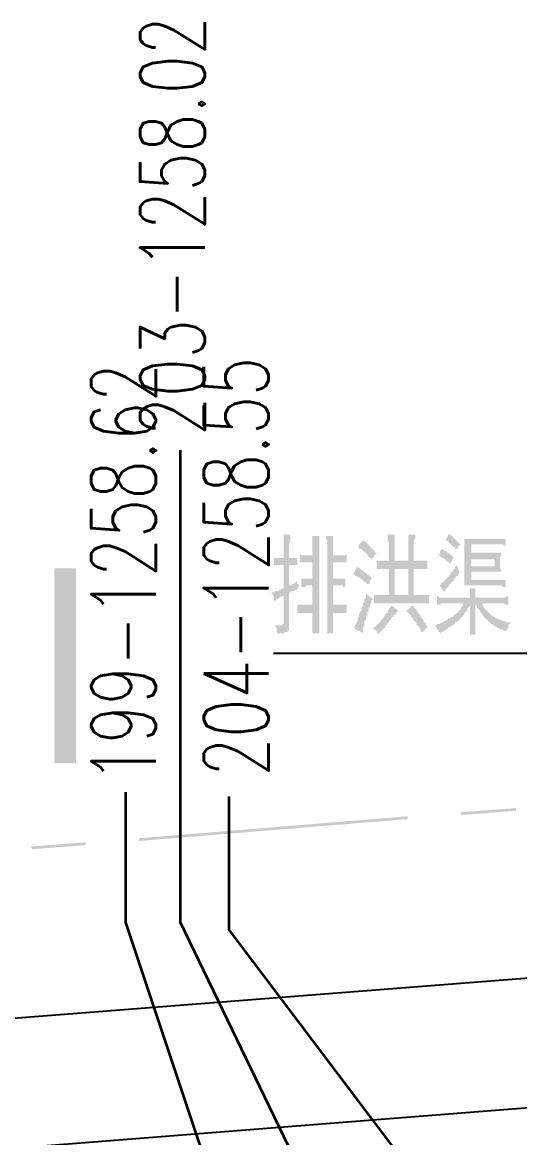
# Model space of a CAD drawing. Header units: millimetres. Extents: x 6156 to 7119, y 3162 to 3647.
# Drawn here: x 6738.4 to 6761.4, y 3556.2 to 3607.9 of the extents above; entities that cross this region are included whole.
import ezdxf
from ezdxf.enums import TextEntityAlignment as Align

# ---------------------------------------------------------------- set-up
doc = ezdxf.new("R2010")
doc.units = ezdxf.units.MM
doc.layers.add('图层1', color=7, linetype='Continuous')
doc.layers.add('点图2', color=30, linetype='Continuous', lineweight=5)
doc.layers.add('线段', color=130, linetype='Continuous', lineweight=35)
doc.styles.add('HBtxt', font='txt', dxfattribs={"width": 0.7, "bigfont": 'HZTXT'})

msp = doc.modelspace()

# ---------------------------------------------------------------- hatches: boundary and pattern name
at = {"layer": '图层1', "transparency": 33554559}
h = msp.add_hatch(color=256, dxfattribs=at)
h.paths.add_polyline_path([(6749.89, 3581.504), (6749.954, 3581.504), (6750.017, 3581.504), (6750.017, 3581.504), (6750.081, 3581.567), (6750.081, 3581.567), (6750.144, 3581.567), (6750.144, 3581.567), (6750.208, 3581.567), (6750.271, 3581.63), (6750.271, 3581.63), (6750.335, 3581.63), (6750.335, 3581.63), (6750.398, 3581.694), (6750.398, 3581.694), (6750.462, 3581.694), (6750.462, 3581.694), (6750.462, 3582.773), (6750.335, 3582.773), (6750.335, 3582.773), (6750.271, 3582.773), (6750.208, 3582.773), (6750.208, 3582.773), (6750.144, 3582.773), (6750.144, 3582.773), (6750.081, 3582.773), (6750.017, 3582.773), (6750.017, 3582.773), (6750.017, 3582.773), (6750.017, 3583.091), (6750.017, 3583.091), (6750.081, 3583.091), (6750.081, 3583.091), (6750.144, 3583.091), (6750.144, 3583.091), (6750.208, 3583.091), (6750.271, 3583.091), (6750.271, 3583.091), (6750.335, 3583.091), (6750.335, 3583.091), (6750.462, 3583.091), (6750.462, 3583.599), (6750.462, 3583.662), (6750.462, 3583.726), (6750.462, 3583.789), (6750.462, 3583.789), (6750.462, 3583.853), (6750.462, 3583.916), (6750.462, 3583.98), (6750.462, 3584.043), (6750.462, 3584.043), (6750.462, 3584.107), (6750.462, 3584.17), (6750.779, 3584.17), (6750.779, 3584.107), (6750.779, 3584.043), (6750.779, 3583.98), (6750.779, 3583.98), (6750.779, 3583.916), (6750.779, 3583.853), (6750.716, 3583.789), (6750.716, 3583.789), (6750.716, 3583.726), (6750.716, 3583.662), (6750.716, 3583.599), (6750.716, 3583.091), (6750.779, 3583.091), (6750.843, 3583.091), (6750.906, 3583.091), (6750.906, 3583.091), (6750.97, 3583.091), (6751.033, 3583.091), (6751.033, 3583.091), (6751.097, 3583.091), (6751.097, 3583.091), (6751.097, 3583.091), (6751.097, 3583.091), (6751.097, 3582.773), (6751.097, 3582.773), (6751.033, 3582.773), (6750.97, 3582.773), (6750.97, 3582.773), (6750.906, 3582.773), (6750.906, 3582.773), (6750.843, 3582.773), (6750.779, 3582.773), (6750.779, 3582.773), (6750.779, 3582.773), (6750.716, 3582.773), (6750.716, 3581.821), (6750.779, 3581.821), (6750.843, 3581.821), (6750.843, 3581.884), (6750.906, 3581.884), (6750.906, 3581.884), (6750.97, 3581.948), (6750.97, 3581.948), (6751.033, 3581.948), (6751.033, 3582.011), (6751.097, 3582.011), (6751.097, 3582.011), (6751.097, 3582.011), (6751.097, 3581.948), (6751.097, 3581.884), (6751.16, 3581.884), (6751.16, 3581.821), (6751.16, 3581.757), (6751.16, 3581.694), (6751.16, 3581.694), (6751.16, 3581.694), (6751.097, 3581.694), (6751.097, 3581.63), (6751.033, 3581.63), (6751.033, 3581.63), (6750.97, 3581.63), (6750.97, 3581.567), (6750.906, 3581.567), (6750.906, 3581.567), (6750.843, 3581.567), (6750.779, 3581.504), (6750.779, 3581.504), (6750.716, 3581.504), (6750.716, 3579.98), (6750.716, 3579.916), (6750.716, 3579.853), (6750.716, 3579.853), (6750.716, 3579.789), (6750.716, 3579.726), (6750.652, 3579.726), (6750.652, 3579.662), (6750.652, 3579.662), (6750.589, 3579.662), (6750.589, 3579.662), (6750.525, 3579.662), (6750.525, 3579.662), (6750.462, 3579.599), (6750.462, 3579.599), (6750.398, 3579.599), (6750.398, 3579.599), (6750.335, 3579.599), (6750.271, 3579.599), (6750.208, 3579.535), (6750.208, 3579.535), (6750.208, 3579.599), (6750.144, 3579.662), (6750.144, 3579.726), (6750.144, 3579.789), (6750.144, 3579.853), (6750.144, 3579.853), (6750.081, 3579.916), (6750.081, 3579.98), (6750.081, 3579.98), (6750.081, 3579.98), (6750.081, 3579.98), (6750.081, 3579.98), (6750.144, 3579.98), (6750.208, 3579.98), (6750.271, 3579.98), (6750.271, 3579.98), (6750.335, 3579.98), (6750.335, 3579.98), (6750.335, 3579.98), (6750.398, 3579.98), (6750.398, 3579.98), (6750.398, 3580.043), (6750.462, 3580.043), (6750.462, 3580.107), (6750.462, 3580.107), (6750.462, 3581.377), (6750.462, 3581.377), (6750.398, 3581.313), (6750.398, 3581.313), (6750.335, 3581.313), (6750.335, 3581.313), (6750.271, 3581.25), (6750.271, 3581.25), (6750.208, 3581.186), (6750.144, 3581.186), (6750.144, 3581.186), (6750.081, 3581.123), (6750.081, 3581.123), (6750.081, 3581.123), (6750.017, 3581.123), (6750.017, 3581.186), (6750.017, 3581.186), (6750.017, 3581.25), (6750.017, 3581.313), (6749.954, 3581.377), (6749.954, 3581.377), (6749.954, 3581.44), (6749.89, 3581.504)], flags=0)
h.paths.add_polyline_path([(6752.748, 3584.107), (6752.748, 3584.043), (6752.748, 3584.043), (6752.748, 3583.98), (6752.748, 3583.916), (6752.748, 3583.853), (6752.748, 3583.853), (6752.748, 3583.789), (6752.748, 3583.726), (6752.748, 3583.662), (6752.748, 3583.599), (6752.748, 3583.535), (6752.748, 3583.535), (6752.748, 3583.472), (6752.748, 3583.218), (6752.811, 3583.218), (6752.811, 3583.218), (6752.875, 3583.218), (6752.938, 3583.218), (6753.002, 3583.218), (6753.002, 3583.218), (6753.065, 3583.218), (6753.065, 3583.218), (6753.129, 3583.218), (6753.192, 3583.218), (6753.192, 3583.218), (6753.256, 3583.218), (6753.256, 3583.218), (6753.319, 3583.218), (6753.319, 3583.218), (6753.383, 3583.281), (6753.383, 3583.281), (6753.383, 3582.9), (6753.319, 3582.9), (6753.319, 3582.9), (6753.256, 3582.9), (6753.192, 3582.9), (6753.192, 3582.9), (6753.129, 3582.9), (6753.129, 3582.9), (6753.065, 3582.9), (6753.065, 3582.9), (6753.065, 3582.9), (6752.748, 3582.9), (6752.748, 3582.138), (6752.811, 3582.138), (6752.875, 3582.138), (6752.875, 3582.138), (6752.938, 3582.138), (6753.002, 3582.138), (6753.002, 3582.138), (6753.065, 3582.138), (6753.065, 3582.138), (6753.129, 3582.138), (6753.129, 3582.138), (6753.192, 3582.138), (6753.192, 3582.138), (6753.256, 3582.138), (6753.256, 3582.138), (6753.319, 3582.138), (6753.319, 3581.757), (6753.256, 3581.757), (6753.256, 3581.757), (6753.192, 3581.757), (6753.192, 3581.821), (6753.129, 3581.821), (6753.129, 3581.821), (6753.065, 3581.821), (6753.002, 3581.821), (6753.002, 3581.821), (6752.938, 3581.821), (6752.938, 3581.821), (6752.875, 3581.821), (6752.811, 3581.821), (6752.748, 3581.821), (6752.748, 3581.821), (6752.748, 3580.932), (6752.811, 3580.932), (6752.875, 3580.932), (6752.875, 3580.932), (6752.938, 3580.932), (6753.002, 3580.932), (6753.002, 3580.932), (6753.065, 3580.932), (6753.129, 3580.932), (6753.129, 3580.932), (6753.192, 3580.932), (6753.192, 3580.932), (6753.256, 3580.932), (6753.256, 3580.932), (6753.319, 3580.932), (6753.319, 3580.932), (6753.383, 3580.932), (6753.383, 3580.932), (6753.383, 3580.932), (6753.383, 3580.551), (6753.383, 3580.551), (6753.383, 3580.551), (6753.319, 3580.551), (6753.319, 3580.551), (6753.256, 3580.551), (6753.256, 3580.551), (6753.192, 3580.551), (6753.192, 3580.551), (6753.129, 3580.551), (6753.129, 3580.551), (6753.065, 3580.551), (6753.002, 3580.551), (6753.002, 3580.551), (6752.938, 3580.551), (6752.875, 3580.551), (6752.811, 3580.551), (6752.811, 3580.551), (6752.748, 3580.551), (6752.748, 3580.297), (6752.748, 3580.234), (6752.748, 3580.234), (6752.748, 3580.17), (6752.748, 3580.17), (6752.748, 3580.107), (6752.748, 3580.107), (6752.748, 3580.043), (6752.748, 3579.98), (6752.748, 3579.916), (6752.748, 3579.853), (6752.748, 3579.789), (6752.748, 3579.726), (6752.748, 3579.662), (6752.748, 3579.599), (6752.494, 3579.599), (6752.494, 3583.472), (6752.494, 3583.535), (6752.494, 3583.599), (6752.494, 3583.662), (6752.494, 3583.726), (6752.494, 3583.726), (6752.494, 3583.789), (6752.494, 3583.853), (6752.494, 3583.916), (6752.43, 3583.98), (6752.43, 3583.98), (6752.43, 3584.043), (6752.43, 3584.043), (6752.43, 3584.107), (6752.748, 3584.107)], flags=0)
h.paths.add_polyline_path([(6751.795, 3583.472), (6751.795, 3583.535), (6751.795, 3583.599), (6751.795, 3583.662), (6751.795, 3583.726), (6751.795, 3583.789), (6751.795, 3583.853), (6751.795, 3583.916), (6751.795, 3583.98), (6751.795, 3583.98), (6751.795, 3584.043), (6751.795, 3584.043), (6751.795, 3584.107), (6751.795, 3584.107), (6752.113, 3584.107), (6752.113, 3584.107), (6752.113, 3584.043), (6752.113, 3583.98), (6752.113, 3583.98), (6752.113, 3583.916), (6752.113, 3583.853), (6752.113, 3583.789), (6752.113, 3583.726), (6752.113, 3583.726), (6752.113, 3583.662), (6752.113, 3583.599), (6752.113, 3583.535), (6752.113, 3583.472), (6752.113, 3583.408), (6752.113, 3583.408), (6752.113, 3579.599), (6751.795, 3579.599), (6751.795, 3579.662), (6751.795, 3579.726), (6751.795, 3579.789), (6751.795, 3579.853), (6751.795, 3579.916), (6751.795, 3579.916), (6751.795, 3579.98), (6751.795, 3580.043), (6751.795, 3580.107), (6751.795, 3580.107), (6751.795, 3580.17), (6751.795, 3580.234), (6751.795, 3580.234), (6751.795, 3580.297), (6751.795, 3580.551), (6751.732, 3580.551), (6751.732, 3580.551), (6751.668, 3580.551), (6751.605, 3580.551), (6751.541, 3580.551), (6751.541, 3580.551), (6751.478, 3580.551), (6751.414, 3580.551), (6751.414, 3580.551), (6751.351, 3580.551), (6751.351, 3580.551), (6751.287, 3580.551), (6751.287, 3580.551), (6751.224, 3580.551), (6751.224, 3580.551), (6751.16, 3580.551), (6751.16, 3580.551), (6751.097, 3580.551), (6751.097, 3580.551), (6751.097, 3580.932), (6751.097, 3580.932), (6751.16, 3580.932), (6751.16, 3580.932), (6751.224, 3580.932), (6751.224, 3580.932), (6751.224, 3580.932), (6751.287, 3580.932), (6751.287, 3580.932), (6751.351, 3580.932), (6751.414, 3580.932), (6751.414, 3580.932), (6751.478, 3580.932), (6751.541, 3580.932), (6751.541, 3580.932), (6751.605, 3580.932), (6751.668, 3580.932), (6751.732, 3580.932), (6751.732, 3580.932), (6751.795, 3580.932), (6751.795, 3581.821), (6751.732, 3581.821), (6751.732, 3581.821), (6751.668, 3581.821), (6751.605, 3581.821), (6751.541, 3581.821), (6751.541, 3581.821), (6751.478, 3581.821), (6751.478, 3581.757), (6751.414, 3581.757), (6751.351, 3581.757), (6751.351, 3581.757), (6751.351, 3581.757), (6751.287, 3581.757), (6751.287, 3581.757), (6751.287, 3581.757), (6751.287, 3582.138), (6751.287, 3582.138), (6751.287, 3582.138), (6751.351, 3582.138), (6751.351, 3582.138), (6751.414, 3582.138), (6751.414, 3582.138), (6751.478, 3582.138), (6751.541, 3582.138), (6751.541, 3582.138), (6751.605, 3582.138), (6751.668, 3582.138), (6751.668, 3582.138), (6751.732, 3582.138), (6751.795, 3582.138), (6751.795, 3582.138), (6751.795, 3582.9), (6751.732, 3582.9), (6751.668, 3582.9), (6751.668, 3582.9), (6751.605, 3582.9), (6751.541, 3582.9), (6751.541, 3582.9), (6751.478, 3582.9), (6751.414, 3582.9), (6751.414, 3582.9), (6751.351, 3582.9), (6751.351, 3582.9), (6751.287, 3582.9), (6751.287, 3582.9), (6751.287, 3582.9), (6751.224, 3582.9), (6751.224, 3582.9), (6751.224, 3583.281), (6751.224, 3583.281), (6751.287, 3583.218), (6751.287, 3583.218), (6751.351, 3583.218), (6751.351, 3583.218), (6751.414, 3583.218), (6751.414, 3583.218), (6751.478, 3583.218), (6751.478, 3583.218), (6751.541, 3583.218), (6751.605, 3583.218), (6751.668, 3583.218), (6751.668, 3583.218), (6751.732, 3583.218), (6751.795, 3583.218), (6751.795, 3583.218)], flags=0)
h = msp.add_hatch(color=256, dxfattribs=at)
h.paths.add_polyline_path([(6755.351, 3583.472), (6755.351, 3583.535), (6755.351, 3583.599), (6755.351, 3583.599), (6755.351, 3583.662), (6755.351, 3583.726), (6755.351, 3583.789), (6755.351, 3583.853), (6755.288, 3583.853), (6755.288, 3583.916), (6755.288, 3583.98), (6755.288, 3584.043), (6755.288, 3584.107), (6755.288, 3584.17), (6755.605, 3584.17), (6755.605, 3584.107), (6755.605, 3584.043), (6755.605, 3583.98), (6755.605, 3583.916), (6755.605, 3583.853), (6755.605, 3583.853), (6755.605, 3583.789), (6755.605, 3583.726), (6755.605, 3583.662), (6755.605, 3583.662), (6755.605, 3583.599), (6755.605, 3583.535), (6755.605, 3583.472), (6755.605, 3582.964), (6756.24, 3582.964), (6756.24, 3583.535), (6756.24, 3583.599), (6756.24, 3583.599), (6756.24, 3583.662), (6756.24, 3583.726), (6756.24, 3583.789), (6756.24, 3583.789), (6756.24, 3583.853), (6756.24, 3583.916), (6756.24, 3583.98), (6756.24, 3584.043), (6756.24, 3584.107), (6756.24, 3584.107), (6756.24, 3584.17), (6756.558, 3584.17), (6756.558, 3584.107), (6756.558, 3584.043), (6756.558, 3583.98), (6756.494, 3583.916), (6756.494, 3583.853), (6756.494, 3583.853), (6756.494, 3583.789), (6756.494, 3583.726), (6756.494, 3583.662), (6756.494, 3583.662), (6756.494, 3583.599), (6756.494, 3583.535), (6756.494, 3583.535), (6756.494, 3582.964), (6756.558, 3582.964), (6756.621, 3582.964), (6756.621, 3582.964), (6756.685, 3582.964), (6756.748, 3582.964), (6756.748, 3582.964), (6756.812, 3582.964), (6756.875, 3582.964), (6756.875, 3582.964), (6756.939, 3582.964), (6756.939, 3582.964), (6757.002, 3582.964), (6757.002, 3582.964), (6757.066, 3582.964), (6757.066, 3582.964), (6757.129, 3582.964), (6757.129, 3582.583), (6757.066, 3582.583), (6757.002, 3582.583), (6757.002, 3582.583), (6756.939, 3582.583), (6756.939, 3582.583), (6756.875, 3582.583), (6756.875, 3582.583), (6756.812, 3582.583), (6756.748, 3582.583), (6756.748, 3582.583), (6756.685, 3582.583), (6756.685, 3582.583), (6756.621, 3582.583), (6756.558, 3582.583), (6756.558, 3582.583), (6756.494, 3582.583), (6756.494, 3581.377), (6756.558, 3581.377), (6756.621, 3581.377), (6756.685, 3581.377), (6756.685, 3581.377), (6756.748, 3581.377), (6756.812, 3581.377), (6756.812, 3581.377), (6756.875, 3581.377), (6756.875, 3581.377), (6756.939, 3581.377), (6757.002, 3581.377), (6757.002, 3581.377), (6757.066, 3581.377), (6757.066, 3581.377), (6757.129, 3581.377), (6757.129, 3581.377), (6757.193, 3581.377), (6757.193, 3581.377), (6757.193, 3581.377), (6757.193, 3580.996), (6757.129, 3580.996), (6757.066, 3580.996), (6757.066, 3580.996), (6757.002, 3580.996), (6757.002, 3580.996), (6756.939, 3580.996), (6756.875, 3580.996), (6756.875, 3580.996), (6756.812, 3580.996), (6756.812, 3580.996), (6756.748, 3580.996), (6756.748, 3580.996), (6755.161, 3580.996), (6755.161, 3580.996), (6755.097, 3580.996), (6755.097, 3580.996), (6755.034, 3580.996), (6754.97, 3580.996), (6754.97, 3580.996), (6754.907, 3580.996), (6754.907, 3580.996), (6754.843, 3580.996), (6754.78, 3580.996), (6754.78, 3580.996), (6754.716, 3580.996), (6754.716, 3580.996), (6754.653, 3580.996), (6754.653, 3581.377), (6754.716, 3581.377), (6754.716, 3581.377), (6754.78, 3581.377), (6754.78, 3581.377), (6754.843, 3581.377), (6754.843, 3581.377), (6754.907, 3581.377), (6754.97, 3581.377), (6754.97, 3581.377), (6755.034, 3581.377), (6755.034, 3581.377), (6755.097, 3581.377), (6755.161, 3581.377), (6755.161, 3581.377), (6755.224, 3581.377), (6755.288, 3581.377), (6755.288, 3581.377), (6755.351, 3581.377), (6755.351, 3582.583), (6755.288, 3582.583), (6755.224, 3582.583), (6755.224, 3582.583), (6755.161, 3582.583), (6755.161, 3582.583), (6755.097, 3582.583), (6755.097, 3582.583), (6755.034, 3582.583), (6754.97, 3582.583), (6754.97, 3582.583), (6754.907, 3582.583), (6754.907, 3582.583), (6754.843, 3582.583), (6754.78, 3582.583), (6754.78, 3582.583), (6754.78, 3582.964), (6754.78, 3582.964), (6754.843, 3582.964), (6754.907, 3582.964), (6754.907, 3582.964), (6754.97, 3582.964), (6755.034, 3582.964), (6755.034, 3582.964), (6755.097, 3582.964), (6755.097, 3582.964), (6755.161, 3582.964), (6755.224, 3582.964), (6755.224, 3582.964), (6755.288, 3582.964), (6755.288, 3582.964), (6755.351, 3582.964)], flags=0)
h.paths.add_polyline_path([(6756.24, 3581.377), (6756.24, 3582.583), (6755.605, 3582.583), (6755.605, 3581.377)], flags=0)
h.paths.add_polyline_path([(6754.589, 3581.186), (6754.589, 3581.186), (6754.526, 3581.123), (6754.526, 3581.059), (6754.526, 3581.059), (6754.526, 3580.996), (6754.462, 3580.932), (6754.462, 3580.932), (6754.462, 3580.869), (6754.462, 3580.805), (6754.399, 3580.805), (6754.399, 3580.742), (6754.399, 3580.678), (6754.399, 3580.615), (6754.335, 3580.615), (6754.335, 3580.551), (6754.335, 3580.488), (6754.335, 3580.424), (6754.272, 3580.424), (6754.272, 3580.361), (6754.272, 3580.361), (6754.272, 3580.297), (6754.272, 3580.234), (6754.208, 3580.17), (6754.208, 3580.107), (6754.208, 3580.043), (6754.208, 3579.98), (6754.208, 3579.916), (6754.145, 3579.916), (6754.145, 3579.853), (6754.145, 3579.789), (6754.145, 3579.789), (6754.145, 3579.726), (6754.145, 3579.662), (6754.145, 3579.662), (6754.145, 3579.599), (6754.145, 3579.599), (6754.081, 3579.662), (6754.081, 3579.662), (6754.018, 3579.662), (6754.018, 3579.726), (6753.954, 3579.726), (6753.954, 3579.726), (6753.891, 3579.726), (6753.827, 3579.789), (6753.827, 3579.789), (6753.764, 3579.789), (6753.764, 3579.853), (6753.7, 3579.853), (6753.7, 3579.853), (6753.764, 3579.916), (6753.764, 3579.916), (6753.764, 3579.98), (6753.764, 3579.98), (6753.827, 3580.043), (6753.827, 3580.043), (6753.827, 3580.107), (6753.891, 3580.17), (6753.891, 3580.17), (6753.891, 3580.234), (6753.891, 3580.297), (6753.954, 3580.361), (6753.954, 3580.424), (6753.954, 3580.488), (6754.018, 3580.551), (6754.018, 3580.551), (6754.018, 3580.615), (6754.081, 3580.678), (6754.081, 3580.742), (6754.081, 3580.742), (6754.081, 3580.805), (6754.145, 3580.869), (6754.145, 3580.932), (6754.145, 3580.996), (6754.145, 3580.996), (6754.208, 3581.059), (6754.208, 3581.123), (6754.208, 3581.186), (6754.208, 3581.186), (6754.272, 3581.25), (6754.272, 3581.313), (6754.272, 3581.313), (6754.272, 3581.377), (6754.272, 3581.377), (6754.272, 3581.44), (6754.272, 3581.44), (6754.335, 3581.44), (6754.335, 3581.377), (6754.399, 3581.377), (6754.399, 3581.313), (6754.462, 3581.313), (6754.462, 3581.313), (6754.526, 3581.25), (6754.526, 3581.25), (6754.589, 3581.186), (6754.589, 3581.186)], flags=0)
h.paths.add_polyline_path([(6755.796, 3580.615), (6755.732, 3580.615), (6755.732, 3580.615), (6755.669, 3580.551), (6755.669, 3580.551), (6755.669, 3580.488), (6755.605, 3580.488), (6755.605, 3580.488), (6755.542, 3580.424), (6755.542, 3580.361), (6755.478, 3580.361), (6755.478, 3580.297), (6755.415, 3580.297), (6755.415, 3580.234), (6755.351, 3580.17), (6755.351, 3580.17), (6755.351, 3580.107), (6755.288, 3580.107), (6755.288, 3580.043), (6755.224, 3579.98), (6755.224, 3579.98), (6755.161, 3579.916), (6755.161, 3579.916), (6755.161, 3579.853), (6755.097, 3579.853), (6755.097, 3579.789), (6755.034, 3579.789), (6755.034, 3579.726), (6754.97, 3579.726), (6754.97, 3579.662), (6754.907, 3579.662), (6754.907, 3579.599), (6754.907, 3579.599), (6754.843, 3579.535), (6754.843, 3579.599), (6754.78, 3579.662), (6754.78, 3579.662), (6754.78, 3579.726), (6754.716, 3579.726), (6754.716, 3579.789), (6754.653, 3579.789), (6754.653, 3579.789), (6754.589, 3579.853), (6754.653, 3579.853), (6754.653, 3579.916), (6754.716, 3579.916), (6754.716, 3579.916), (6754.78, 3579.98), (6754.78, 3579.98), (6754.843, 3580.043), (6754.843, 3580.043), (6754.907, 3580.107), (6754.907, 3580.107), (6754.97, 3580.17), (6754.97, 3580.17), (6754.97, 3580.234), (6755.034, 3580.234), (6755.034, 3580.297), (6755.097, 3580.297), (6755.097, 3580.361), (6755.161, 3580.424), (6755.161, 3580.424), (6755.161, 3580.488), (6755.224, 3580.488), (6755.224, 3580.551), (6755.288, 3580.551), (6755.288, 3580.615), (6755.288, 3580.678), (6755.351, 3580.678), (6755.351, 3580.742), (6755.351, 3580.742), (6755.415, 3580.805), (6755.415, 3580.869), (6755.478, 3580.869), (6755.478, 3580.932), (6755.478, 3580.869), (6755.542, 3580.869), (6755.542, 3580.805), (6755.605, 3580.805), (6755.605, 3580.742), (6755.669, 3580.742), (6755.669, 3580.742), (6755.732, 3580.678), (6755.732, 3580.678), (6755.796, 3580.615)], flags=0)
h.paths.add_polyline_path([(6756.431, 3580.932), (6756.431, 3580.869), (6756.494, 3580.869), (6756.494, 3580.805), (6756.494, 3580.805), (6756.558, 3580.742), (6756.558, 3580.742), (6756.621, 3580.678), (6756.621, 3580.615), (6756.685, 3580.615), (6756.685, 3580.551), (6756.685, 3580.551), (6756.748, 3580.488), (6756.748, 3580.488), (6756.812, 3580.424), (6756.812, 3580.361), (6756.812, 3580.361), (6756.875, 3580.297), (6756.875, 3580.297), (6756.939, 3580.234), (6756.939, 3580.17), (6756.939, 3580.17), (6757.002, 3580.107), (6757.002, 3580.107), (6757.066, 3580.043), (6757.066, 3579.98), (6757.066, 3579.98), (6757.129, 3579.916), (6757.129, 3579.853), (6757.129, 3579.853), (6757.129, 3579.853), (6757.066, 3579.853), (6757.066, 3579.789), (6757.002, 3579.789), (6757.002, 3579.726), (6756.939, 3579.726), (6756.939, 3579.662), (6756.875, 3579.662), (6756.875, 3579.599), (6756.875, 3579.662), (6756.812, 3579.662), (6756.812, 3579.726), (6756.812, 3579.726), (6756.812, 3579.789), (6756.748, 3579.853), (6756.748, 3579.853), (6756.748, 3579.916), (6756.685, 3579.916), (6756.685, 3579.98), (6756.621, 3579.98), (6756.621, 3580.043), (6756.621, 3580.107), (6756.558, 3580.107), (6756.558, 3580.17), (6756.494, 3580.17), (6756.494, 3580.234), (6756.494, 3580.234), (6756.431, 3580.297), (6756.431, 3580.361), (6756.367, 3580.361), (6756.367, 3580.424), (6756.304, 3580.488), (6756.304, 3580.488), (6756.24, 3580.551), (6756.24, 3580.551), (6756.177, 3580.615), (6756.177, 3580.678), (6756.177, 3580.678), (6756.177, 3580.678), (6756.24, 3580.678), (6756.24, 3580.742), (6756.304, 3580.742), (6756.304, 3580.805), (6756.367, 3580.805), (6756.367, 3580.869), (6756.431, 3580.869), (6756.431, 3580.932)], flags=0)
h.paths.add_polyline_path([(6754.145, 3583.916), (6754.145, 3583.916), (6754.208, 3583.853), (6754.208, 3583.853), (6754.272, 3583.853), (6754.272, 3583.789), (6754.335, 3583.789), (6754.335, 3583.726), (6754.399, 3583.726), (6754.399, 3583.662), (6754.462, 3583.662), (6754.462, 3583.599), (6754.526, 3583.599), (6754.526, 3583.535), (6754.589, 3583.535), (6754.589, 3583.472), (6754.653, 3583.472), (6754.653, 3583.408), (6754.653, 3583.408), (6754.716, 3583.345), (6754.716, 3583.345), (6754.78, 3583.345), (6754.716, 3583.282), (6754.716, 3583.282), (6754.716, 3583.218), (6754.653, 3583.218), (6754.653, 3583.155), (6754.589, 3583.091), (6754.589, 3583.091), (6754.589, 3583.028), (6754.526, 3583.028), (6754.526, 3583.028), (6754.526, 3583.091), (6754.462, 3583.091), (6754.462, 3583.091), (6754.399, 3583.155), (6754.399, 3583.155), (6754.335, 3583.218), (6754.335, 3583.218), (6754.335, 3583.282), (6754.272, 3583.282), (6754.272, 3583.345), (6754.208, 3583.345), (6754.208, 3583.408), (6754.145, 3583.408), (6754.145, 3583.472), (6754.081, 3583.472), (6754.081, 3583.535), (6754.018, 3583.535), (6753.954, 3583.535), (6753.954, 3583.599), (6753.891, 3583.599), (6753.891, 3583.599), (6753.954, 3583.662), (6753.954, 3583.726), (6753.954, 3583.726), (6754.018, 3583.789), (6754.018, 3583.789), (6754.081, 3583.853), (6754.081, 3583.853), (6754.145, 3583.916), (6754.145, 3583.916)], flags=0)
h.paths.add_polyline_path([(6753.827, 3582.71), (6753.891, 3582.647), (6753.891, 3582.647), (6753.954, 3582.647), (6754.018, 3582.583), (6754.018, 3582.583), (6754.081, 3582.52), (6754.081, 3582.52), (6754.145, 3582.52), (6754.145, 3582.456), (6754.208, 3582.456), (6754.208, 3582.456), (6754.272, 3582.393), (6754.272, 3582.393), (6754.335, 3582.329), (6754.335, 3582.329), (6754.399, 3582.329), (6754.399, 3582.266), (6754.462, 3582.266), (6754.462, 3582.266), (6754.526, 3582.202), (6754.526, 3582.202), (6754.589, 3582.202), (6754.526, 3582.139), (6754.526, 3582.075), (6754.462, 3582.075), (6754.462, 3582.012), (6754.462, 3581.948), (6754.462, 3581.948), (6754.399, 3581.885), (6754.399, 3581.821), (6754.399, 3581.885), (6754.335, 3581.885), (6754.335, 3581.885), (6754.272, 3581.948), (6754.272, 3581.948), (6754.208, 3582.012), (6754.208, 3582.012), (6754.145, 3582.012), (6754.145, 3582.075), (6754.081, 3582.075), (6754.081, 3582.139), (6754.018, 3582.139), (6754.018, 3582.139), (6753.954, 3582.202), (6753.891, 3582.202), (6753.891, 3582.202), (6753.827, 3582.266), (6753.827, 3582.266), (6753.764, 3582.266), (6753.764, 3582.329), (6753.7, 3582.329), (6753.7, 3582.329), (6753.7, 3582.393), (6753.7, 3582.393), (6753.764, 3582.456), (6753.764, 3582.52), (6753.764, 3582.52), (6753.827, 3582.583), (6753.827, 3582.647), (6753.827, 3582.647), (6753.827, 3582.71)], flags=0)
h = msp.add_hatch(color=256, dxfattribs=at)
h.paths.add_polyline_path([(6760.304, 3583.98), (6760.368, 3583.98), (6760.368, 3583.98), (6760.431, 3583.98), (6760.431, 3583.98), (6760.495, 3583.98), (6760.495, 3583.98), (6760.558, 3583.98), (6760.622, 3583.98), (6760.622, 3583.98), (6760.685, 3583.98), (6760.749, 3583.98), (6760.749, 3583.98), (6760.749, 3583.98), (6760.749, 3583.662), (6760.749, 3583.662), (6760.685, 3583.662), (6760.622, 3583.726), (6760.622, 3583.726), (6760.558, 3583.726), (6760.495, 3583.726), (6760.495, 3583.726), (6760.431, 3583.726), (6760.431, 3583.726), (6760.368, 3583.726), (6760.368, 3583.726), (6760.304, 3583.726), (6760.304, 3583.726), (6759.161, 3583.726), (6759.161, 3583.345), (6760.558, 3583.345), (6760.558, 3583.282), (6760.558, 3583.218), (6760.558, 3583.218), (6760.495, 3583.155), (6760.495, 3583.091), (6760.495, 3583.028), (6760.495, 3583.028), (6760.495, 3582.964), (6760.495, 3582.901), (6760.495, 3582.837), (6760.495, 3582.837), (6760.495, 3582.774), (6760.495, 3582.71), (6760.495, 3582.647), (6760.495, 3582.583), (6760.558, 3582.583), (6760.558, 3582.52), (6760.558, 3582.456), (6760.558, 3582.456), (6759.161, 3582.456), (6759.161, 3582.075), (6760.241, 3582.075), (6760.304, 3582.075), (6760.304, 3582.075), (6760.368, 3582.075), (6760.368, 3582.075), (6760.431, 3582.075), (6760.495, 3582.075), (6760.495, 3582.075), (6760.558, 3582.075), (6760.558, 3582.075), (6760.622, 3582.075), (6760.685, 3582.075), (6760.749, 3582.075), (6760.749, 3582.075), (6760.749, 3581.758), (6760.685, 3581.758), (6760.622, 3581.758), (6760.622, 3581.758), (6760.558, 3581.821), (6760.495, 3581.821), (6760.495, 3581.821), (6760.431, 3581.821), (6760.431, 3581.821), (6760.368, 3581.821), (6760.304, 3581.821), (6760.304, 3581.821), (6760.304, 3581.821), (6760.241, 3581.821), (6758.844, 3581.821), (6758.844, 3581.821), (6758.844, 3581.885), (6758.844, 3581.885), (6758.844, 3581.948), (6758.844, 3582.012), (6758.844, 3582.012), (6758.844, 3582.075), (6758.844, 3582.139), (6758.844, 3582.139), (6758.844, 3582.202), (6758.844, 3582.266), (6758.844, 3582.329), (6758.844, 3582.393), (6758.844, 3582.393), (6758.844, 3582.456), (6758.844, 3582.52), (6758.844, 3582.583), (6758.844, 3582.647), (6758.844, 3582.71), (6758.844, 3582.774), (6758.844, 3582.837), (6758.844, 3582.901), (6758.844, 3582.964), (6758.844, 3583.028), (6758.844, 3583.091), (6758.844, 3583.155), (6758.844, 3583.218), (6758.844, 3583.282), (6758.844, 3583.345), (6758.844, 3583.345), (6758.844, 3583.408), (6758.844, 3583.472), (6758.844, 3583.535), (6758.844, 3583.599), (6758.844, 3583.599), (6758.844, 3583.662), (6758.844, 3583.726), (6758.844, 3583.726), (6758.844, 3583.789), (6758.844, 3583.853), (6758.844, 3583.853), (6758.844, 3583.916), (6758.844, 3583.98), (6758.844, 3583.98), (6760.304, 3583.98)], flags=0)
h.paths.add_polyline_path([(6759.098, 3579.535), (6759.098, 3579.599), (6759.098, 3579.599), (6759.098, 3579.662), (6759.098, 3579.726), (6759.098, 3579.726), (6759.098, 3579.789), (6759.098, 3579.789), (6759.098, 3579.853), (6759.098, 3579.916), (6759.098, 3579.916), (6759.098, 3579.98), (6759.098, 3580.043), (6759.098, 3580.107), (6759.098, 3580.107), (6759.098, 3580.17), (6759.098, 3580.234), (6759.098, 3580.297), (6759.098, 3580.361), (6759.098, 3580.424), (6759.098, 3580.488), (6759.098, 3580.551), (6759.098, 3580.615), (6759.098, 3580.678), (6759.098, 3580.742), (6759.098, 3580.805), (6759.098, 3580.869), (6759.098, 3580.932), (6759.098, 3580.932), (6759.098, 3580.869), (6759.034, 3580.805), (6759.034, 3580.805), (6758.971, 3580.742), (6758.971, 3580.678), (6758.971, 3580.678), (6758.907, 3580.615), (6758.907, 3580.615), (6758.844, 3580.551), (6758.844, 3580.488), (6758.844, 3580.488), (6758.78, 3580.424), (6758.78, 3580.424), (6758.717, 3580.361), (6758.717, 3580.361), (6758.653, 3580.297), (6758.653, 3580.297), (6758.653, 3580.234), (6758.59, 3580.234), (6758.59, 3580.17), (6758.526, 3580.17), (6758.526, 3580.17), (6758.463, 3580.107), (6758.463, 3580.107), (6758.399, 3580.107), (6758.399, 3580.043), (6758.336, 3580.043), (6758.336, 3579.98), (6758.272, 3579.98), (6758.272, 3579.98), (6758.209, 3579.916), (6758.209, 3579.916), (6758.145, 3579.916), (6758.082, 3579.853), (6758.082, 3579.853), (6758.018, 3579.789), (6758.018, 3579.789), (6757.955, 3579.789), (6757.955, 3579.726), (6757.891, 3579.726), (6757.891, 3579.726), (6757.828, 3579.662), (6757.828, 3579.662), (6757.764, 3579.662), (6757.764, 3579.662), (6757.701, 3579.599), (6757.701, 3579.599), (6757.701, 3579.662), (6757.637, 3579.662), (6757.637, 3579.726), (6757.637, 3579.789), (6757.574, 3579.789), (6757.574, 3579.853), (6757.574, 3579.853), (6757.51, 3579.916), (6757.51, 3579.916), (6757.447, 3579.98), (6757.51, 3579.98), (6757.574, 3579.98), (6757.574, 3580.043), (6757.637, 3580.043), (6757.701, 3580.043), (6757.701, 3580.043), (6757.764, 3580.107), (6757.764, 3580.107), (6757.828, 3580.107), (6757.891, 3580.17), (6757.891, 3580.17), (6757.955, 3580.17), (6757.955, 3580.17), (6758.018, 3580.234), (6758.018, 3580.234), (6758.082, 3580.234), (6758.082, 3580.297), (6758.145, 3580.297), (6758.145, 3580.297), (6758.209, 3580.297), (6758.209, 3580.361), (6758.272, 3580.361), (6758.272, 3580.361), (6758.272, 3580.361), (6758.336, 3580.424), (6758.336, 3580.424), (6758.399, 3580.488), (6758.399, 3580.488), (6758.463, 3580.488), (6758.463, 3580.551), (6758.526, 3580.551), (6758.526, 3580.615), (6758.59, 3580.615), (6758.59, 3580.678), (6758.653, 3580.678), (6758.653, 3580.742), (6758.653, 3580.742), (6758.717, 3580.805), (6758.717, 3580.869), (6758.78, 3580.869), (6758.78, 3580.932), (6758.78, 3580.932), (6758.78, 3580.996), (6758.082, 3580.996), (6758.018, 3580.996), (6758.018, 3580.996), (6757.955, 3580.996), (6757.891, 3580.996), (6757.891, 3580.996), (6757.828, 3580.996), (6757.828, 3580.996), (6757.764, 3580.996), (6757.764, 3580.996), (6757.701, 3580.932), (6757.637, 3580.932), (6757.637, 3580.932), (6757.574, 3580.932), (6757.574, 3580.932), (6757.574, 3581.313), (6757.637, 3581.313), (6757.637, 3581.313), (6757.701, 3581.25), (6757.701, 3581.25), (6757.764, 3581.25), (6757.828, 3581.25), (6757.828, 3581.25), (6757.891, 3581.25), (6757.891, 3581.25), (6757.955, 3581.25), (6757.955, 3581.25), (6758.018, 3581.25), (6758.082, 3581.25), (6758.082, 3581.25), (6759.098, 3581.25), (6759.098, 3581.313), (6759.098, 3581.377), (6759.098, 3581.377), (6759.098, 3581.44), (6759.098, 3581.504), (6759.098, 3581.567), (6759.098, 3581.631), (6759.098, 3581.694), (6759.098, 3581.694), (6759.352, 3581.694), (6759.352, 3581.631), (6759.352, 3581.567), (6759.352, 3581.504), (6759.352, 3581.504), (6759.352, 3581.44), (6759.352, 3581.377), (6759.352, 3581.313), (6759.352, 3581.25), (6759.352, 3581.25), (6760.304, 3581.25), (6760.368, 3581.25), (6760.368, 3581.25), (6760.431, 3581.25), (6760.495, 3581.25), (6760.495, 3581.25), (6760.558, 3581.25), (6760.622, 3581.25), (6760.622, 3581.25), (6760.685, 3581.25), (6760.685, 3581.25), (6760.749, 3581.25), (6760.749, 3581.313), (6760.812, 3581.313), (6760.876, 3581.313), (6760.876, 3581.313), (6760.876, 3580.932), (6760.812, 3580.932), (6760.812, 3580.932), (6760.749, 3580.932), (6760.749, 3580.932), (6760.685, 3580.996), (6760.685, 3580.996), (6760.622, 3580.996), (6760.558, 3580.996), (6760.558, 3580.996), (6760.495, 3580.996), (6760.495, 3580.996), (6760.431, 3580.996), (6760.368, 3580.996), (6760.368, 3580.996), (6760.304, 3580.996), (6759.669, 3580.996), (6759.669, 3580.932), (6759.733, 3580.869), (6759.733, 3580.869), (6759.733, 3580.805), (6759.796, 3580.742), (6759.796, 3580.742), (6759.86, 3580.678), (6759.86, 3580.678), (6759.923, 3580.615), (6759.923, 3580.615), (6759.987, 3580.551), (6759.987, 3580.551), (6760.05, 3580.488), (6760.05, 3580.488), (6760.05, 3580.488), (6760.114, 3580.424), (6760.114, 3580.424), (6760.177, 3580.361), (6760.177, 3580.361), (6760.241, 3580.361), (6760.241, 3580.361), (6760.304, 3580.297), (6760.304, 3580.297), (6760.368, 3580.297), (6760.368, 3580.297), (6760.431, 3580.234), (6760.495, 3580.234), (6760.495, 3580.234), (6760.558, 3580.234), (6760.558, 3580.17), (6760.622, 3580.17), (6760.622, 3580.17), (6760.685, 3580.17), (6760.749, 3580.17), (6760.749, 3580.107), (6760.812, 3580.107), (6760.812, 3580.107), (6760.876, 3580.107), (6760.876, 3580.107), (6760.939, 3580.107), (6760.939, 3580.107), (6761.003, 3580.107), (6760.939, 3580.043), (6760.939, 3580.043), (6760.876, 3579.98), (6760.876, 3579.916), (6760.876, 3579.916), (6760.876, 3579.853), (6760.812, 3579.789), (6760.812, 3579.789), (6760.812, 3579.726), (6760.812, 3579.726), (6760.749, 3579.726), (6760.749, 3579.726), (6760.685, 3579.726), (6760.622, 3579.726), (6760.622, 3579.789), (6760.558, 3579.789), (6760.558, 3579.789), (6760.495, 3579.789), (6760.431, 3579.853), (6760.431, 3579.853), (6760.368, 3579.853), (6760.368, 3579.853), (6760.304, 3579.916), (6760.304, 3579.916), (6760.241, 3579.916), (6760.241, 3579.98), (6760.177, 3579.98), (6760.177, 3579.98), (6760.114, 3580.043), (6760.114, 3580.043), (6760.05, 3580.043), (6760.05, 3580.107), (6759.987, 3580.107), (6759.987, 3580.107), (6759.923, 3580.17), (6759.923, 3580.17), (6759.923, 3580.234), (6759.86, 3580.234), (6759.86, 3580.234), (6759.796, 3580.297), (6759.796, 3580.297), (6759.733, 3580.361), (6759.733, 3580.361), (6759.733, 3580.424), (6759.669, 3580.424), (6759.669, 3580.488), (6759.606, 3580.551), (6759.606, 3580.551), (6759.542, 3580.615), (6759.542, 3580.615), (6759.542, 3580.678), (6759.479, 3580.742), (6759.479, 3580.742), (6759.415, 3580.805), (6759.415, 3580.869), (6759.415, 3580.869), (6759.352, 3580.932), (6759.352, 3580.996), (6759.352, 3580.932), (6759.352, 3580.869), (6759.352, 3580.742), (6759.352, 3580.678), (6759.352, 3580.615), (6759.352, 3580.551), (6759.352, 3580.551), (6759.352, 3580.488), (6759.352, 3580.424), (6759.352, 3580.361), (6759.352, 3580.297), (6759.352, 3580.234), (6759.352, 3580.17), (6759.352, 3580.107), (6759.352, 3580.107), (6759.352, 3580.043), (6759.352, 3579.98), (6759.352, 3579.916), (6759.352, 3579.916), (6759.352, 3579.853), (6759.352, 3579.789), (6759.352, 3579.789), (6759.352, 3579.726), (6759.352, 3579.726), (6759.352, 3579.662), (6759.352, 3579.599), (6759.352, 3579.599), (6759.352, 3579.535), (6759.352, 3579.535)], flags=0)
h.paths.add_polyline_path([(6760.241, 3582.71), (6760.241, 3583.028), (6759.161, 3583.028), (6759.161, 3582.71)], flags=0)
h.paths.add_polyline_path([(6758.59, 3582.456), (6758.59, 3582.393), (6758.59, 3582.393), (6758.526, 3582.329), (6758.526, 3582.329), (6758.526, 3582.266), (6758.463, 3582.266), (6758.463, 3582.202), (6758.399, 3582.202), (6758.399, 3582.139), (6758.336, 3582.075), (6758.336, 3582.075), (6758.336, 3582.012), (6758.272, 3582.012), (6758.272, 3582.012), (6758.209, 3581.948), (6758.209, 3581.948), (6758.209, 3581.885), (6758.145, 3581.885), (6758.145, 3581.821), (6758.082, 3581.758), (6758.082, 3581.758), (6758.018, 3581.694), (6758.018, 3581.694), (6757.955, 3581.631), (6757.955, 3581.567), (6757.891, 3581.567), (6757.891, 3581.504), (6757.701, 3581.821), (6757.701, 3581.821), (6757.764, 3581.885), (6757.764, 3581.885), (6757.764, 3581.948), (6757.828, 3581.948), (6757.828, 3581.948), (6757.891, 3582.012), (6757.891, 3582.012), (6757.955, 3582.075), (6757.955, 3582.075), (6758.018, 3582.139), (6758.018, 3582.139), (6758.082, 3582.202), (6758.082, 3582.202), (6758.145, 3582.266), (6758.145, 3582.266), (6758.145, 3582.329), (6758.209, 3582.329), (6758.209, 3582.393), (6758.272, 3582.456), (6758.272, 3582.456), (6758.336, 3582.52), (6758.336, 3582.52), (6758.336, 3582.583), (6758.399, 3582.583), (6758.399, 3582.647), (6758.399, 3582.71), (6758.463, 3582.71), (6758.463, 3582.774), (6758.463, 3582.774), (6758.526, 3582.71), (6758.526, 3582.647), (6758.526, 3582.647), (6758.526, 3582.583), (6758.59, 3582.52), (6758.59, 3582.52), (6758.59, 3582.456), (6758.59, 3582.456)], flags=0)
h.paths.add_polyline_path([(6758.145, 3582.837), (6758.145, 3582.837), (6758.145, 3582.901), (6758.082, 3582.901), (6758.082, 3582.901), (6758.018, 3582.964), (6758.018, 3582.964), (6757.955, 3583.028), (6757.955, 3583.028), (6757.891, 3583.028), (6757.891, 3583.091), (6757.828, 3583.091), (6757.828, 3583.091), (6757.764, 3583.155), (6757.701, 3583.155), (6757.701, 3583.218), (6757.637, 3583.218), (6757.637, 3583.218), (6757.637, 3583.282), (6757.701, 3583.282), (6757.701, 3583.345), (6757.701, 3583.408), (6757.764, 3583.472), (6757.764, 3583.472), (6757.764, 3583.535), (6757.828, 3583.472), (6757.828, 3583.472), (6757.891, 3583.472), (6757.891, 3583.408), (6757.955, 3583.408), (6758.018, 3583.408), (6758.018, 3583.345), (6758.082, 3583.345), (6758.082, 3583.345), (6758.145, 3583.282), (6758.145, 3583.282), (6758.209, 3583.282), (6758.209, 3583.218), (6758.272, 3583.218), (6758.272, 3583.155), (6758.336, 3583.155), (6758.336, 3583.155), (6758.336, 3583.155), (6758.336, 3583.091), (6758.272, 3583.028), (6758.272, 3583.028), (6758.272, 3582.964), (6758.209, 3582.901), (6758.209, 3582.901), (6758.209, 3582.837), (6758.145, 3582.837)], flags=0)
h.paths.add_polyline_path([(6758.463, 3583.472), (6758.463, 3583.472), (6758.399, 3583.535), (6758.399, 3583.535), (6758.399, 3583.599), (6758.336, 3583.599), (6758.336, 3583.599), (6758.272, 3583.662), (6758.272, 3583.662), (6758.209, 3583.726), (6758.209, 3583.726), (6758.145, 3583.789), (6758.145, 3583.789), (6758.082, 3583.853), (6758.082, 3583.853), (6758.018, 3583.916), (6757.955, 3583.916), (6757.955, 3583.916), (6758.018, 3583.98), (6758.018, 3584.043), (6758.018, 3584.043), (6758.082, 3584.107), (6758.082, 3584.17), (6758.082, 3584.17), (6758.145, 3584.234), (6758.145, 3584.17), (6758.209, 3584.17), (6758.272, 3584.107), (6758.272, 3584.107), (6758.336, 3584.043), (6758.336, 3584.043), (6758.399, 3583.98), (6758.399, 3583.98), (6758.463, 3583.916), (6758.463, 3583.916), (6758.526, 3583.853), (6758.526, 3583.853), (6758.526, 3583.853), (6758.59, 3583.789), (6758.59, 3583.789), (6758.653, 3583.726), (6758.653, 3583.726), (6758.59, 3583.662), (6758.59, 3583.662), (6758.526, 3583.599), (6758.526, 3583.599), (6758.526, 3583.535), (6758.463, 3583.535), (6758.463, 3583.472), (6758.463, 3583.472)], flags=0)

# ---------------------------------------------------------------- linework, layer by layer
at = {"layer": '图层1', "lineweight": -3}
for p, q in [((6749.99, 3578.677), (6774.182, 3578.677)), ((6696.114, 3558.485), (6840.408, 3569.788)), ((6697.415, 3552.549), (6840.631, 3563.819))]:
    msp.add_line(p, q, dxfattribs=at)
at = {"layer": '图层1', "transparency": 33554559}
for points in [[(6740.847, 3582.614), (6739.831, 3582.614), (6740.847, 3573.597)], [(6739.831, 3582.614), (6740.847, 3573.597), (6739.831, 3573.597)], [(6758.689, 3571.312), (6758.689, 3571.185), (6761.229, 3571.502)], [(6758.689, 3571.185), (6761.229, 3571.502), (6761.229, 3571.375)], [(6743.767, 3570.105), (6743.767, 3569.978), (6756.213, 3571.121)], [(6743.767, 3569.978), (6756.213, 3571.121), (6756.213, 3570.994)], [(6738.751, 3569.724), (6738.815, 3569.597), (6741.291, 3569.915)], [(6738.815, 3569.597), (6741.291, 3569.915), (6741.291, 3569.788)]]:
    msp.add_solid(points, dxfattribs=at)
at = {"layer": '线段'}
for p, q in [((6745.687, 3566.2), (6745.687, 3588.099)), ((6743.156, 3566.199), (6743.156, 3572.241)), ((6747.945, 3565.861), (6747.945, 3572.038)), ((6748.274, 3550.854), (6743.156, 3566.199)), ((6754.015, 3548.963), (6745.687, 3566.2)), ((6761.215, 3548.283), (6747.945, 3565.861))]:
    msp.add_line(p, q, dxfattribs=at)

# ---------------------------------------------------------------- texts
at = {"layer": '点图2', "style": 'HBtxt', "width": 0.7}
for s, p in [('203-1258.02', (6745.307, 3588.755)), ('204-1258.55', (6748.262, 3572.968)), ('199-1258.62', (6743.046, 3572.682))]:
    msp.add_text(s, height=3, rotation=90, dxfattribs=at).set_placement(p, align=Align.MIDDLE_LEFT)

doc.saveas('drawing.dxf')
